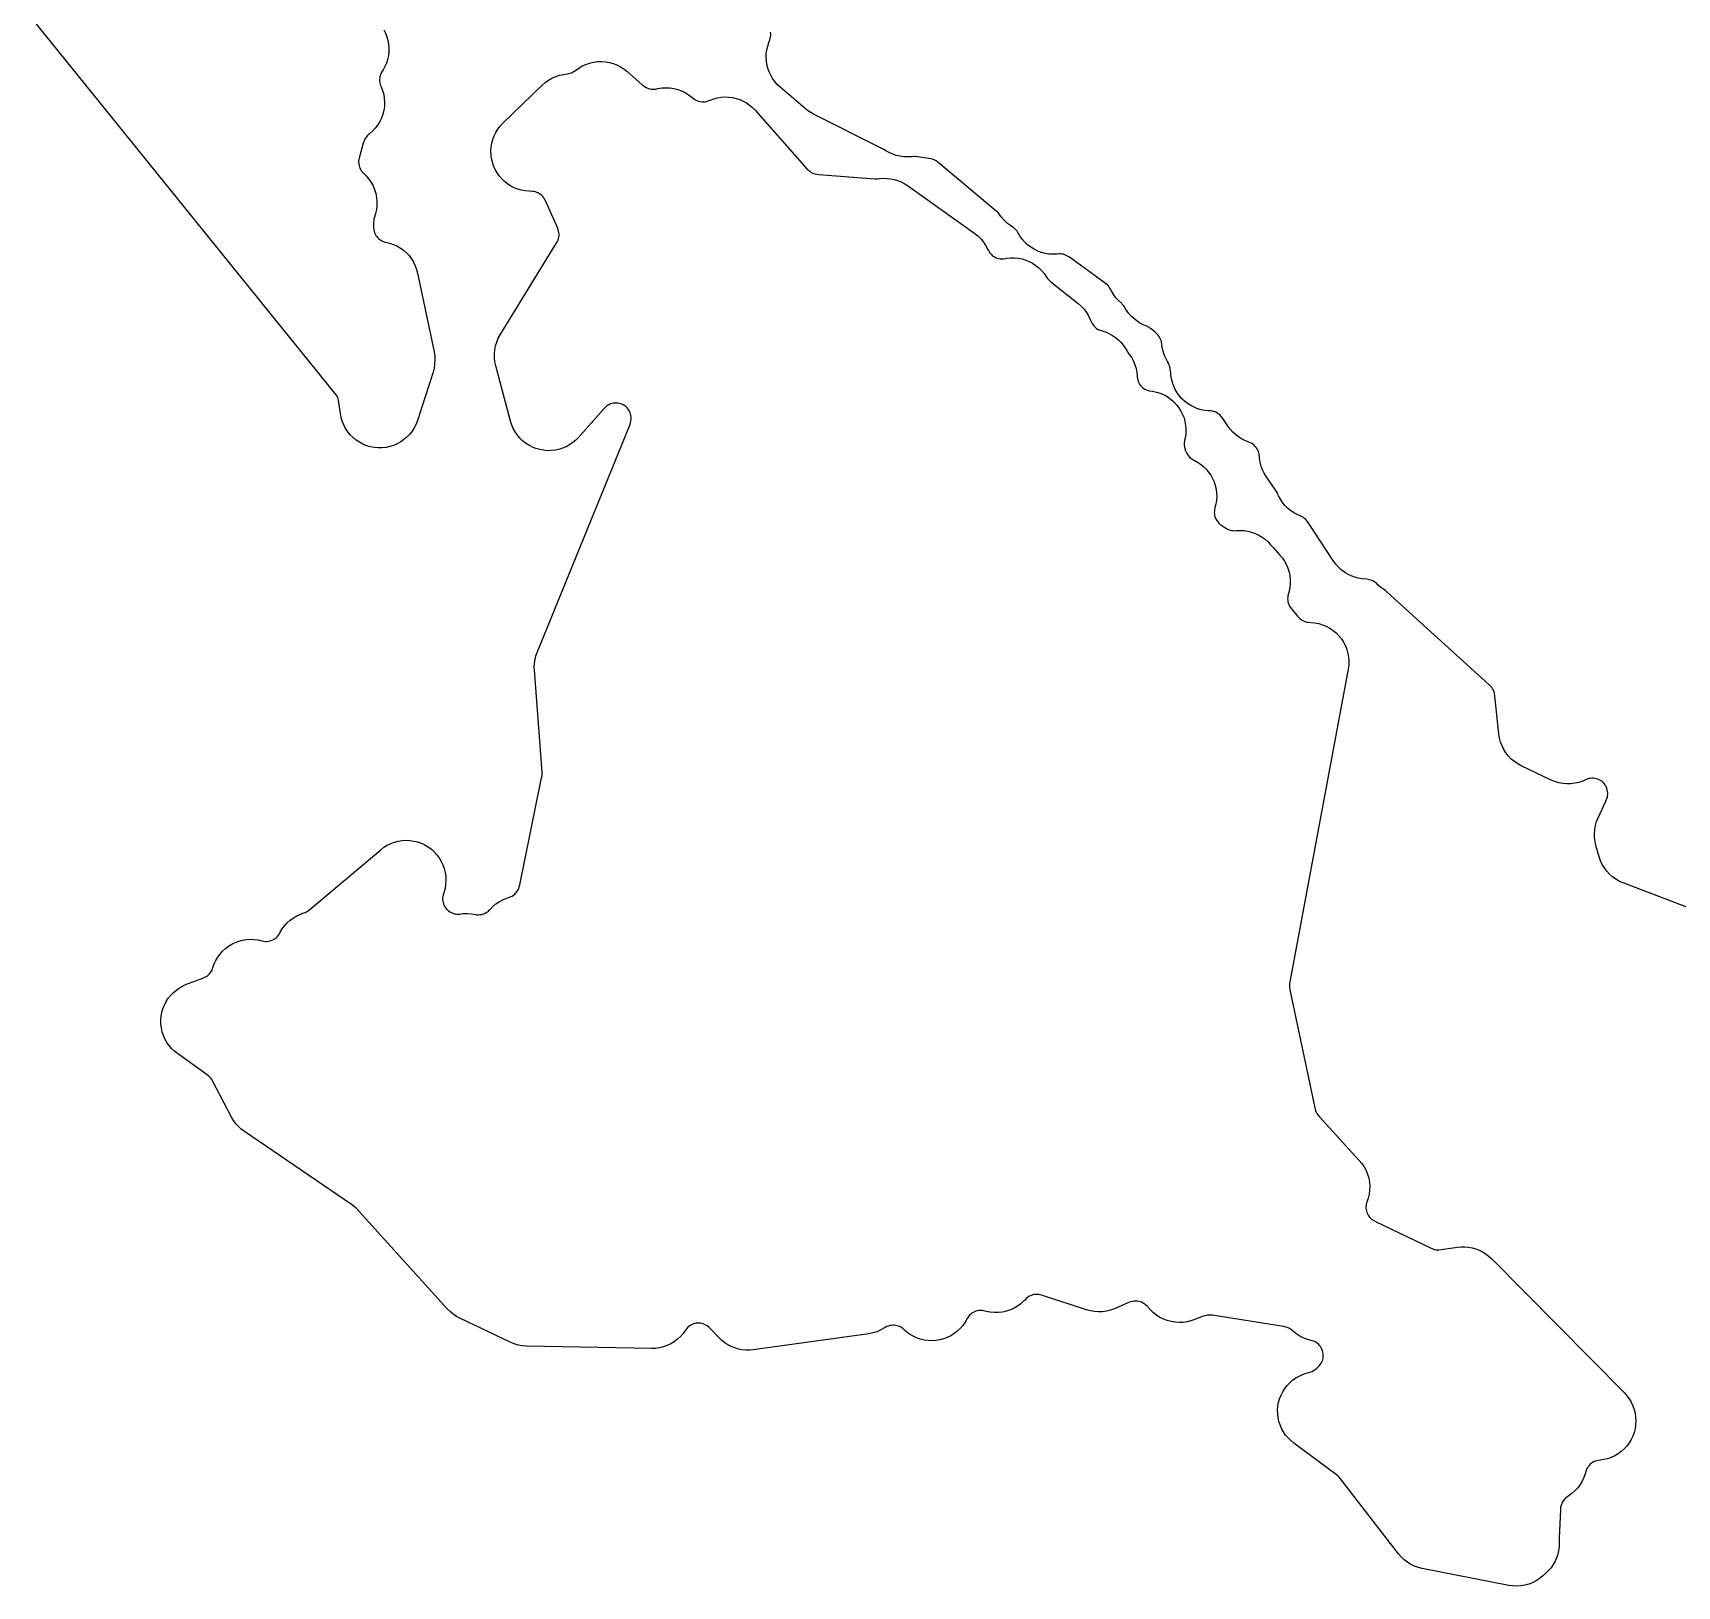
# Model space of a CAD drawing. Header units: metres. Extents: x 0 to 400, y 0 to 202.
# Drawn here: x 341.65 to 368.56, y 47.32 to 72.73 of the extents above; entities that cross this region are included whole.
import ezdxf

# ---------------------------------------------------------------- set-up
doc = ezdxf.new("R2010")
doc.units = ezdxf.units.M

msp = doc.modelspace()

# ---------------------------------------------------------------- linework, layer by layer
for points in [[(347.392, 72.7816), (347.42, 72.7256), (347.443, 72.6666), (347.46, 72.6066), (347.471, 72.5446), (347.476, 72.4826), (347.475, 72.4196), (347.467, 72.3576), (347.454, 72.2956), (347.435, 72.2366), (347.41, 72.1786), (347.38, 72.1236), (347.359, 72.0896), (347.346, 72.0626), (347.337, 72.0396), (347.33, 72.0146), (347.326, 71.9896), (347.324, 71.9676), (347.325, 71.9446), (347.328, 71.9146), (347.333, 71.8916), (347.341, 71.8676), (347.351, 71.8466), (347.374, 71.7846), (347.391, 71.7216), (347.401, 71.6576), (347.405, 71.5916), (347.402, 71.5266), (347.393, 71.4616), (347.377, 71.3976), (347.355, 71.3366), (347.326, 71.2776), (347.292, 71.2216), (347.253, 71.1696), (347.208, 71.1216), (347.159, 71.0786), (347.139, 71.0626), (347.121, 71.0456), (347.107, 71.0286), (347.091, 71.0066), (347.078, 70.9846), (347.07, 70.9646), (347.056, 70.9256), (346.994, 70.7036), (346.985, 70.6596), (346.981, 70.6326), (346.981, 70.6116), (346.982, 70.5876), (346.987, 70.5606), (346.994, 70.5366), (347.003, 70.5146), (347.016, 70.4896), (347.028, 70.4696), (347.044, 70.4506), (347.072, 70.4206), (347.106, 70.3886), (347.149, 70.3386), (347.186, 70.2836), (347.218, 70.2256), (347.243, 70.1646), (347.263, 70.1016), (347.275, 70.0366), (347.281, 69.9706), (347.281, 69.9046), (347.273, 69.8396), (347.259, 69.7746), (347.239, 69.7116), (347.232, 69.6876), (347.228, 69.6646), (347.224, 69.6216), (347.223, 69.5706), (347.224, 69.5306), (347.227, 69.5076), (347.233, 69.4826), (347.241, 69.4586), (347.251, 69.4356), (347.263, 69.4146), (347.276, 69.3966), (347.294, 69.3766), (347.313, 69.3576), (347.331, 69.3436), (347.353, 69.3306), (347.374, 69.3196), (347.396, 69.3116), (347.422, 69.3046), (347.423, 69.3046), (347.485, 69.2896), (347.546, 69.2696), (347.605, 69.2436), (347.661, 69.2116), (347.714, 69.1746), (347.762, 69.1316), (347.806, 69.0846), (347.845, 69.0336), (347.879, 68.9786), (347.908, 68.9206), (347.93, 68.8606), (347.946, 68.7976), (348.215, 67.5086), (348.226, 67.4426), (348.229, 67.3756), (348.225, 67.3086), (348.215, 67.2426), (348.198, 67.1776), (347.943, 66.3876), (347.92, 66.3266), (347.891, 66.2696), (347.857, 66.2146), (347.817, 66.1636), (347.772, 66.1166), (347.723, 66.0746), (347.67, 66.0376), (347.614, 66.0056), (347.554, 65.9806), (347.493, 65.9606), (347.43, 65.9466), (347.365, 65.9396), (347.301, 65.9386), (347.236, 65.9446), (347.173, 65.9566), (347.111, 65.9756), (347.051, 65.9996), (346.994, 66.0306), (346.94, 66.0656), (346.89, 66.1076), (346.844, 66.1526), (346.804, 66.2036), (346.768, 66.2566), (346.738, 66.3146), (346.714, 66.3746), (346.696, 66.4366), (346.684, 66.4996), (346.659, 66.6836), (346.652, 66.7196), (346.646, 66.7426), (346.638, 66.7626), (346.628, 66.7836), (346.614, 66.8066), (346.593, 66.8366), (341.65, 72.9506)], [(369.39, 58.1686), (367.675, 58.8206), (367.614, 58.8476), (367.557, 58.8806), (367.502, 58.9196), (367.452, 58.9636), (367.407, 59.0126), (367.367, 59.0666), (367.333, 59.1236), (367.305, 59.1836), (367.283, 59.2466), (367.229, 59.4336), (367.214, 59.4986), (367.206, 59.5646), (367.204, 59.6316), (367.209, 59.6976), (367.221, 59.7626), (367.24, 59.8266), (367.265, 59.8886), (367.393, 60.1616), (367.409, 60.2006), (367.416, 60.2216), (367.42, 60.2456), (367.423, 60.2736), (367.423, 60.2956), (367.421, 60.3196), (367.415, 60.3466), (367.409, 60.3696), (367.4, 60.3896), (367.389, 60.4106), (367.374, 60.4326), (367.357, 60.4536), (367.341, 60.4696), (367.324, 60.4846), (367.302, 60.4986), (367.28, 60.5106), (367.258, 60.5196), (367.237, 60.5266), (367.21, 60.5316), (367.185, 60.5346), (367.164, 60.5346), (367.136, 60.5316), (367.112, 60.5276), (367.09, 60.5216), (367.075, 60.5156), (367.071, 60.5136), (367.014, 60.4876), (366.951, 60.4666), (366.886, 60.4516), (366.819, 60.4436), (366.753, 60.4416), (366.686, 60.4476), (366.62, 60.4596), (366.556, 60.4796), (366.495, 60.5046), (366.007, 60.7376), (365.949, 60.7696), (365.894, 60.8066), (365.844, 60.8486), (365.798, 60.8966), (365.757, 60.9486), (365.722, 61.0036), (365.692, 61.0626), (365.669, 61.1246), (365.652, 61.1886), (365.642, 61.2536), (365.575, 61.8806), (365.567, 61.9246), (365.561, 61.9476), (365.551, 61.9736), (365.538, 61.9986), (365.527, 62.0176), (365.51, 62.0376), (365.477, 62.0706), (363.814, 63.5786), (363.784, 63.6036), (363.757, 63.6216), (363.709, 63.6556), (363.665, 63.6946), (363.63, 63.7296), (363.612, 63.7436), (363.591, 63.7566), (363.568, 63.7676), (363.544, 63.7766), (363.522, 63.7826), (363.48, 63.7896), (363.406, 63.7976), (363.343, 63.8076), (363.282, 63.8236), (363.223, 63.8456), (363.166, 63.8736), (363.112, 63.9066), (363.062, 63.9446), (363.016, 63.9876), (362.974, 64.0346), (362.937, 64.0856), (362.522, 64.7166), (362.499, 64.7476), (362.481, 64.7676), (362.462, 64.7846), (362.444, 64.7986), (362.422, 64.8116), (362.402, 64.8216), (362.4, 64.8226), (362.341, 64.8476), (362.286, 64.8776), (362.233, 64.9126), (362.184, 64.9526), (362.14, 64.9976), (362.1, 65.0466), (362.065, 65.0996), (362.035, 65.1556), (362.026, 65.1776), (362.01, 65.2106), (361.988, 65.2446), (361.835, 65.4686), (361.801, 65.5236), (361.773, 65.5816), (361.751, 65.6426), (361.735, 65.7056), (361.725, 65.7696), (361.724, 65.7916), (361.719, 65.8336), (361.714, 65.8576), (361.707, 65.8796), (361.697, 65.9026), (361.687, 65.9216), (361.671, 65.9446), (361.654, 65.9646), (361.637, 65.9816), (361.618, 65.9956), (361.599, 66.0086), (361.562, 66.0266), (361.485, 66.0616), (361.482, 66.0626), (361.43, 66.0886), (361.379, 66.1206), (361.331, 66.1576), (361.286, 66.1986), (361.245, 66.2436), (361.209, 66.2916), (361.121, 66.4226), (361.097, 66.4536), (361.078, 66.4736), (361.06, 66.4906), (361.042, 66.5046), (361.021, 66.5166), (360.996, 66.5276), (360.972, 66.5366), (360.953, 66.5416), (360.928, 66.5446), (360.891, 66.5466), (360.83, 66.5516), (360.769, 66.5636), (360.71, 66.5806), (360.653, 66.6036), (360.598, 66.6316), (360.546, 66.6646), (360.497, 66.7026), (360.453, 66.7446), (360.412, 66.7906), (360.376, 66.8416), (360.345, 66.8946), (360.319, 66.9506), (360.299, 67.0086), (360.284, 67.0686), (360.275, 67.1296), (360.272, 67.1646), (360.262, 67.2306), (360.254, 67.2716), (360.247, 67.2946), (360.239, 67.3156), (360.223, 67.3446), (360.218, 67.3526), (360.189, 67.4066), (360.164, 67.4626), (360.145, 67.5206), (360.131, 67.5806), (360.126, 67.6186), (360.123, 67.6406), (360.123, 67.6416), (360.119, 67.6706), (360.113, 67.6946), (360.104, 67.7206), (360.094, 67.7426), (360.081, 67.7636), (360.067, 67.7826), (360.05, 67.8006), (360.019, 67.8296), (359.95, 67.8856), (359.915, 67.9116), (359.894, 67.9246), (359.879, 67.9316), (359.877, 67.9326), (359.822, 67.9546), (359.767, 67.9826), (359.715, 68.0166), (359.667, 68.0546), (359.622, 68.0966), (359.581, 68.1426), (359.546, 68.1926), (359.522, 68.2346), (359.515, 68.2466), (359.503, 68.2646), (359.489, 68.2816), (359.472, 68.2986), (359.463, 68.3066), (359.416, 68.3486), (359.374, 68.3956), (359.337, 68.4456), (359.305, 68.4996), (359.296, 68.5186), (359.276, 68.5536), (359.265, 68.5706), (359.25, 68.5886), (359.229, 68.6086), (359.198, 68.6336), (358.614, 69.0586), (358.583, 69.0786), (358.562, 69.0896), (358.537, 69.0996), (358.514, 69.1066), (358.492, 69.1116), (358.468, 69.1136), (358.442, 69.1136), (358.411, 69.1106), (358.347, 69.1076), (358.282, 69.1116), (358.217, 69.1206), (358.155, 69.1376), (358.094, 69.1596), (358.035, 69.1886), (357.98, 69.2226), (357.929, 69.2626), (357.881, 69.3066), (357.839, 69.3566), (357.801, 69.4096), (357.789, 69.4316), (357.779, 69.4476), (357.769, 69.4656), (357.758, 69.4826), (357.743, 69.5036), (357.727, 69.5206), (357.709, 69.5366), (357.697, 69.5456), (357.688, 69.5506), (357.647, 69.5766), (357.6, 69.6126), (357.556, 69.6526), (357.555, 69.6536), (357.493, 69.7256), (357.457, 69.7736), (357.439, 69.7936), (357.411, 69.8196), (356.458, 70.6116), (356.43, 70.6336), (356.411, 70.6446), (356.389, 70.6556), (356.369, 70.6636), (356.35, 70.6696), (356.313, 70.6766), (356.129, 70.7036), (356.088, 70.7076), (356.066, 70.7076), (356.026, 70.7036), (355.964, 70.6996), (355.902, 70.7016), (355.84, 70.7106), (355.78, 70.7246), (355.721, 70.7446), (355.664, 70.7696), (355.632, 70.7886), (355.61, 70.8006), (355.609, 70.8016), (355.567, 70.8246), (354.427, 71.3986), (354.359, 71.4386), (354.296, 71.4856), (353.876, 71.8456), (353.832, 71.8876), (353.791, 71.9336), (353.755, 71.9836), (353.724, 72.0366), (353.698, 72.0926), (353.678, 72.1506), (353.663, 72.2096), (353.653, 72.2706), (353.65, 72.3316), (353.652, 72.3936), (353.661, 72.4546), (353.675, 72.5146), (353.694, 72.5726), (353.71, 72.6146), (353.718, 72.6416), (353.723, 72.6666), (353.724, 72.6896), (353.724, 72.7126), (353.721, 72.7386)]]:
    msp.add_lwpolyline(points)
msp.add_lwpolyline([(346.129, 58.3496), (346.155, 58.3656), (346.187, 58.3896), (347.343, 59.3656), (347.394, 59.4046), (347.449, 59.4386), (347.506, 59.4666), (347.567, 59.4886), (347.629, 59.5046), (347.692, 59.5146), (347.756, 59.5186), (347.821, 59.5156), (347.884, 59.5066), (347.946, 59.4916), (348.007, 59.4696), (348.065, 59.4426), (348.12, 59.4096), (348.172, 59.3716), (348.219, 59.3286), (348.263, 59.2806), (348.301, 59.2296), (348.334, 59.1736), (348.361, 59.1156), (348.382, 59.0556), (348.397, 58.9926), (348.406, 58.9296), (348.409, 58.8656), (348.405, 58.8006), (348.395, 58.7376), (348.379, 58.6756), (348.364, 58.6276), (348.358, 58.6016), (348.356, 58.5796), (348.355, 58.5526), (348.357, 58.5276), (348.362, 58.5026), (348.368, 58.4806), (348.377, 58.4596), (348.389, 58.4356), (348.404, 58.4126), (348.418, 58.3946), (348.433, 58.3796), (348.453, 58.3626), (348.474, 58.3476), (348.498, 58.3356), (348.52, 58.3256), (348.543, 58.3186), (348.564, 58.3136), (348.589, 58.3116), (348.619, 58.3106), (348.645, 58.3126), (348.685, 58.3196), (348.756, 58.3226), (348.827, 58.3186), (348.898, 58.3056), (348.905, 58.3046), (348.926, 58.3016), (348.947, 58.3016), (348.971, 58.3036), (348.997, 58.3076), (349.019, 58.3136), (349.042, 58.3226), (349.068, 58.3356), (349.088, 58.3476), (349.105, 58.3606), (349.124, 58.3796), (349.131, 58.3876), (349.177, 58.4346), (349.228, 58.4776), (349.283, 58.5146), (349.341, 58.5456), (349.402, 58.5716), (349.437, 58.5836), (349.474, 58.5986), (349.492, 58.6076), (349.513, 58.6216), (349.535, 58.6386), (349.55, 58.6516), (349.566, 58.6706), (349.581, 58.6916), (349.59, 58.7066), (349.601, 58.7296), (349.61, 58.7556), (349.619, 58.7916), (349.976, 60.5386), (349.982, 60.5746), (349.983, 60.5956), (349.982, 60.6336), (349.857, 62.3006), (349.855, 62.3596), (349.859, 62.4196), (349.868, 62.4786), (349.883, 62.5366), (349.903, 62.5926), (351.417, 66.3096), (351.43, 66.3486), (351.437, 66.3756), (351.44, 66.3976), (351.441, 66.4216), (351.44, 66.4456), (351.437, 66.4676), (351.43, 66.4946), (351.422, 66.5176), (351.413, 66.5376), (351.4, 66.5586), (351.387, 66.5766), (351.368, 66.5986), (351.351, 66.6146), (351.335, 66.6266), (351.311, 66.6416), (351.289, 66.6526), (351.267, 66.6606), (351.247, 66.6666), (351.221, 66.6706), (351.193, 66.6726), (351.174, 66.6726), (351.147, 66.6686), (351.123, 66.6636), (351.104, 66.6576), (351.079, 66.6466), (351.056, 66.6336), (351.037, 66.6216), (351.019, 66.6066), (350.991, 66.5766), (350.578, 66.1116), (350.533, 66.0666), (350.485, 66.0256), (350.432, 65.9896), (350.377, 65.9586), (350.319, 65.9346), (350.258, 65.9146), (350.196, 65.9016), (350.133, 65.8946), (350.069, 65.8936), (350.006, 65.8996), (349.944, 65.9106), (349.883, 65.9286), (349.824, 65.9516), (349.768, 65.9816), (349.714, 66.0156), (349.665, 66.0556), (349.619, 66.0996), (349.578, 66.1476), (349.542, 66.2006), (349.512, 66.2556), (349.486, 66.3136), (349.467, 66.3746), (349.224, 67.2836), (349.21, 67.3476), (349.203, 67.4126), (349.203, 67.4786), (349.209, 67.5446), (349.222, 67.6086), (349.241, 67.6716), (349.266, 67.7326), (349.298, 67.7896), (350.216, 69.2846), (350.234, 69.3166), (350.244, 69.3406), (350.252, 69.3656), (350.257, 69.3866), (350.26, 69.4146), (350.26, 69.4376), (350.259, 69.4586), (350.254, 69.4846), (350.247, 69.5096), (350.233, 69.5456), (350.042, 69.9726), (350.024, 70.0086), (350.01, 70.0306), (349.994, 70.0516), (349.977, 70.0696), (349.962, 70.0816), (349.94, 70.0976), (349.916, 70.1116), (349.898, 70.1196), (349.875, 70.1266), (349.848, 70.1326), (349.824, 70.1356), (349.771, 70.1376), (349.708, 70.1436), (349.646, 70.1546), (349.585, 70.1726), (349.527, 70.1956), (349.471, 70.2236), (349.418, 70.2576), (349.368, 70.2966), (349.323, 70.3406), (349.282, 70.3886), (349.246, 70.4396), (349.215, 70.4946), (349.189, 70.5526), (349.17, 70.6126), (349.156, 70.6736), (349.148, 70.7366), (349.146, 70.7996), (349.151, 70.8616), (349.161, 70.9246), (349.177, 70.9846), (349.2, 71.0436), (349.228, 71.1006), (349.261, 71.1536), (349.299, 71.2036), (349.342, 71.2496), (349.983, 71.8736), (350.033, 71.9176), (350.087, 71.9566), (350.145, 71.9886), (350.206, 72.0156), (350.269, 72.0356), (350.334, 72.0496), (350.395, 72.0596), (350.436, 72.0676), (350.462, 72.0756), (350.483, 72.0846), (350.504, 72.0966), (350.528, 72.1126), (350.532, 72.1156), (350.584, 72.1546), (350.64, 72.1876), (350.699, 72.2146), (350.761, 72.2366), (350.825, 72.2516), (350.889, 72.2606), (350.954, 72.2626), (351.02, 72.2576), (351.084, 72.2466), (351.147, 72.2296), (351.208, 72.2056), (351.266, 72.1766), (351.321, 72.1416), (351.372, 72.1006), (351.621, 71.8806), (351.653, 71.8556), (351.674, 71.8416), (351.697, 71.8306), (351.722, 71.8206), (351.743, 71.8146), (351.767, 71.8096), (351.792, 71.8076), (351.817, 71.8086), (351.842, 71.8106), (351.879, 71.8186), (351.944, 71.8286), (352.01, 71.8326), (352.075, 71.8296), (352.14, 71.8196), (352.204, 71.8036), (352.265, 71.7806), (352.324, 71.7526), (352.38, 71.7176), (352.432, 71.6776), (352.461, 71.6536), (352.481, 71.6396), (352.504, 71.6266), (352.528, 71.6166), (352.549, 71.6096), (352.576, 71.6046), (352.601, 71.6016), (352.626, 71.6016), (352.65, 71.6036), (352.674, 71.6086), (352.701, 71.6166), (352.735, 71.6306), (352.793, 71.6516), (352.853, 71.6676), (352.914, 71.6766), (352.976, 71.6806), (353.037, 71.6786), (353.098, 71.6706), (353.159, 71.6566), (353.217, 71.6376), (353.274, 71.6126), (353.327, 71.5826), (353.378, 71.5466), (353.425, 71.5076), (353.468, 71.4636), (354.318, 70.5076), (354.347, 70.4786), (354.362, 70.4646), (354.382, 70.4516), (354.403, 70.4396), (354.424, 70.4306), (354.45, 70.4216), (354.475, 70.4166), (354.513, 70.4116), (355.431, 70.3426), (355.47, 70.3426), (355.5, 70.3446), (355.505, 70.3456), (355.565, 70.3506), (355.625, 70.3496), (355.685, 70.3426), (355.744, 70.3306), (355.802, 70.3136), (355.857, 70.2906), (355.911, 70.2636), (355.961, 70.2306), (357.064, 69.4466), (357.118, 69.4046), (357.166, 69.3566), (357.209, 69.3046), (357.247, 69.2476), (357.278, 69.1876), (357.287, 69.1686), (357.301, 69.1446), (357.313, 69.1286), (357.33, 69.1086), (357.351, 69.0886), (357.366, 69.0766), (357.388, 69.0636), (357.413, 69.0506), (357.434, 69.0436), (357.457, 69.0376), (357.482, 69.0326), (357.507, 69.0316), (357.53, 69.0326), (357.567, 69.0376), (357.588, 69.0416), (357.651, 69.0476), (357.713, 69.0476), (357.776, 69.0416), (357.838, 69.0306), (357.898, 69.0126), (357.956, 68.9886), (358.011, 68.9596), (358.064, 68.9256), (358.113, 68.8866), (358.158, 68.8426), (358.198, 68.7946), (358.234, 68.7436), (358.25, 68.7176), (358.265, 68.6986), (358.279, 68.6826), (358.309, 68.6566), (358.758, 68.3016), (358.807, 68.2576), (358.852, 68.2096), (358.892, 68.1566), (358.926, 68.1006), (358.954, 68.0416), (358.972, 67.9966), (358.985, 67.9736), (359, 67.9506), (359.015, 67.9316), (359.032, 67.9146), (359.052, 67.8986), (359.074, 67.8836), (359.094, 67.8726), (359.114, 67.8646), (359.155, 67.8526), (359.212, 67.8326), (359.267, 67.8076), (359.32, 67.7776), (359.369, 67.7436), (359.415, 67.7046), (359.457, 67.6616), (359.495, 67.6146), (359.529, 67.5636), (359.555, 67.5206), (359.581, 67.4846), (359.587, 67.4766), (359.598, 67.4636), (359.632, 67.4116), (359.662, 67.3556), (359.685, 67.2966), (359.703, 67.2366), (359.715, 67.1746), (359.721, 67.1116), (359.722, 67.0976), (359.725, 67.0736), (359.731, 67.0516), (359.74, 67.0236), (359.749, 67.0046), (359.761, 66.9846), (359.778, 66.9616), (359.792, 66.9446), (359.811, 66.9276), (359.83, 66.9136), (359.848, 66.9026), (359.872, 66.8906), (359.899, 66.8806), (359.919, 66.8746), (359.972, 66.8666), (359.972, 66.8656), (359.996, 66.8626), (360.057, 66.8476), (360.116, 66.8266), (360.173, 66.8006), (360.226, 66.7686), (360.277, 66.7326), (360.324, 66.6906), (360.367, 66.6456), (360.405, 66.5956), (360.438, 66.5426), (360.465, 66.4866), (360.488, 66.4286), (360.504, 66.3686), (360.515, 66.3066), (360.52, 66.2446), (360.518, 66.1816), (360.511, 66.1196), (360.498, 66.0586), (360.495, 66.0496), (360.492, 66.0286), (360.491, 66.0036), (360.491, 65.9776), (360.494, 65.9566), (360.501, 65.9306), (360.514, 65.8906), (360.515, 65.8886), (360.534, 65.8486), (360.545, 65.8296), (360.559, 65.8106), (360.579, 65.7876), (360.598, 65.7696), (360.615, 65.7576), (360.637, 65.7446), (360.654, 65.7366), (360.708, 65.7076), (360.759, 65.6736), (360.807, 65.6346), (360.851, 65.5916), (360.89, 65.5446), (360.925, 65.4936), (360.955, 65.4406), (360.98, 65.3836), (360.999, 65.3256), (361.013, 65.2656), (361.021, 65.2046), (361.023, 65.1426), (361.019, 65.0816), (361.01, 65.0206), (361, 64.9836), (360.999, 64.9776), (360.994, 64.9606), (360.988, 64.9346), (360.985, 64.9116), (360.984, 64.8846), (360.985, 64.8606), (360.989, 64.8366), (360.994, 64.8166), (361.004, 64.7896), (361.014, 64.7686), (361.025, 64.7496), (361.042, 64.7276), (361.058, 64.7096), (361.076, 64.6936), (361.108, 64.6696), (361.156, 64.6366), (361.191, 64.6156), (361.217, 64.6036), (361.242, 64.5936), (361.262, 64.5886), (361.286, 64.5856), (361.313, 64.5846), (361.343, 64.5856), (361.373, 64.5866), (361.406, 64.5886), (361.469, 64.5856), (361.532, 64.5766), (361.593, 64.5616), (361.653, 64.5406), (361.71, 64.5136), (361.765, 64.4806), (361.816, 64.4436), (361.863, 64.4016), (361.906, 64.3546), (361.94, 64.3136), (362.057, 64.1846), (362.098, 64.1356), (362.133, 64.0836), (362.163, 64.0276), (362.188, 63.9696), (362.207, 63.9086), (362.219, 63.8466), (362.226, 63.7836), (362.226, 63.7206), (362.221, 63.6576), (362.209, 63.5956), (362.197, 63.5546), (362.189, 63.5206), (362.185, 63.4936), (362.184, 63.4686), (362.185, 63.4466), (362.189, 63.4216), (362.196, 63.3956), (362.204, 63.3726), (362.214, 63.3506), (362.226, 63.3326), (362.251, 63.2996), (362.345, 63.1856), (362.372, 63.1566), (362.388, 63.1426), (362.409, 63.1276), (362.434, 63.1126), (362.456, 63.1016), (362.476, 63.0946), (362.499, 63.0886), (362.523, 63.0856), (362.564, 63.0836), (362.629, 63.0776), (362.693, 63.0656), (362.756, 63.0466), (362.816, 63.0216), (362.873, 62.9906), (362.927, 62.9536), (362.977, 62.9116), (363.023, 62.8656), (363.064, 62.8146), (363.099, 62.7596), (363.129, 62.7006), (363.152, 62.6406), (363.17, 62.5776), (363.18, 62.5126), (363.185, 62.4476), (363.183, 62.3826), (363.174, 62.3176), (362.22, 57.2026), (362.214, 57.1646), (362.214, 57.1386), (362.215, 57.1136), (362.221, 57.0746), (362.627, 55.1406), (362.639, 55.0986), (362.649, 55.0726), (362.661, 55.0486), (362.676, 55.0266), (362.704, 54.9926), (363.356, 54.2816), (363.399, 54.2306), (363.436, 54.1756), (363.467, 54.1166), (363.491, 54.0556), (363.51, 53.9916), (363.522, 53.9256), (363.527, 53.8596), (363.525, 53.7936), (363.517, 53.7276), (363.501, 53.6626), (363.48, 53.6006), (363.478, 53.5956), (363.471, 53.5736), (363.467, 53.5516), (363.465, 53.5286), (363.466, 53.5006), (363.468, 53.4776), (363.473, 53.4526), (363.48, 53.4296), (363.489, 53.4086), (363.5, 53.3876), (363.513, 53.3686), (363.531, 53.3466), (363.548, 53.3296), (363.564, 53.3166), (363.585, 53.3016), (363.62, 53.2826), (364.522, 52.8496), (364.56, 52.8336), (364.584, 52.8266), (364.61, 52.8206), (364.634, 52.8186), (364.657, 52.8186), (364.699, 52.8226), (364.962, 52.8616), (365.023, 52.8676), (365.084, 52.8676), (365.144, 52.8626), (365.204, 52.8516), (365.262, 52.8356), (365.319, 52.8136), (365.373, 52.7866), (365.425, 52.7546), (365.473, 52.7176), (365.518, 52.6766), (367.695, 50.4776), (367.737, 50.4306), (367.774, 50.3786), (367.807, 50.3246), (367.834, 50.2666), (367.855, 50.2066), (367.87, 50.1456), (367.879, 50.0826), (367.882, 50.0186), (367.879, 49.9556), (367.869, 49.8926), (367.853, 49.8316), (367.832, 49.7716), (367.805, 49.7146), (367.772, 49.6596), (367.734, 49.6086), (367.691, 49.5626), (367.644, 49.5196), (367.593, 49.4816), (367.538, 49.4496), (367.481, 49.4226), (367.421, 49.4016), (367.359, 49.3856), (367.296, 49.3766), (367.265, 49.3736), (367.241, 49.3686), (367.222, 49.3626), (367.198, 49.3536), (367.175, 49.3406), (367.156, 49.3276), (367.135, 49.3106), (367.116, 49.2916), (367.103, 49.2746), (367.089, 49.2536), (367.076, 49.2296), (367.068, 49.2096), (367.052, 49.1546), (367.031, 49.0936), (367.004, 49.0346), (366.971, 48.9786), (366.933, 48.9266), (366.889, 48.8786), (366.841, 48.8346), (366.789, 48.7966), (366.748, 48.7686), (366.731, 48.7546), (366.713, 48.7366), (366.699, 48.7186), (366.685, 48.6986), (366.672, 48.6736), (366.663, 48.6526), (366.655, 48.6266), (366.651, 48.6066), (366.648, 48.5666), (366.626, 48.1046), (366.627, 48.0396), (366.628, 48.0216), (366.626, 47.9596), (366.618, 47.8976), (366.604, 47.8376), (366.585, 47.7786), (366.56, 47.7226), (366.53, 47.6686), (366.494, 47.6176), (366.454, 47.5696), (366.41, 47.5266), (366.357, 47.4796), (366.305, 47.4386), (366.25, 47.4026), (366.191, 47.3726), (366.129, 47.3486), (366.066, 47.3316), (366, 47.3206), (365.934, 47.3166), (365.868, 47.3196), (365.803, 47.3286), (364.388, 47.6046), (364.323, 47.6206), (364.261, 47.6436), (364.201, 47.6726), (364.144, 47.7076), (364.091, 47.7476), (364.043, 47.7936), (363.999, 47.8446), (363.051, 49.0716), (363.028, 49.0986), (363.01, 49.1166), (362.978, 49.1426), (362.283, 49.6566), (362.234, 49.6966), (362.19, 49.7406), (362.15, 49.7886), (362.115, 49.8396), (362.085, 49.8946), (362.06, 49.9526), (362.042, 50.0116), (362.028, 50.0736), (362.021, 50.1356), (362.02, 50.1976), (362.025, 50.2606), (362.036, 50.3216), (362.053, 50.3816), (362.076, 50.4406), (362.104, 50.4956), (362.137, 50.5486), (362.175, 50.5986), (362.218, 50.6436), (362.265, 50.6856), (362.316, 50.7216), (362.37, 50.7526), (362.427, 50.7786), (362.486, 50.7996), (362.531, 50.8106), (362.563, 50.8206), (362.587, 50.8296), (362.609, 50.8416), (362.63, 50.8556), (362.662, 50.8826), (362.675, 50.8936), (362.702, 50.9206), (362.718, 50.9416), (362.734, 50.9636), (362.743, 50.9806), (362.752, 51.0036), (362.759, 51.0266), (362.764, 51.0476), (362.766, 51.0746), (362.767, 51.1016), (362.765, 51.1246), (362.761, 51.1456), (362.754, 51.1686), (362.744, 51.1936), (362.733, 51.2156), (362.72, 51.2366), (362.706, 51.2546), (362.692, 51.2696), (362.672, 51.2866), (362.649, 51.3026), (362.632, 51.3126), (362.61, 51.3226), (362.583, 51.3316), (362.554, 51.3386), (362.495, 51.3556), (362.438, 51.3786), (362.384, 51.4066), (362.333, 51.4386), (362.284, 51.4766), (362.242, 51.5126), (362.222, 51.5266), (362.202, 51.5376), (362.179, 51.5466), (362.154, 51.5546), (362.116, 51.5626), (360.949, 51.7476), (360.91, 51.7516), (360.888, 51.7516), (360.866, 51.7506), (360.845, 51.7466), (360.822, 51.7406), (360.785, 51.7276), (360.663, 51.6776), (360.602, 51.6556), (360.538, 51.6406), (360.473, 51.6316), (360.408, 51.6286), (360.342, 51.6326), (360.278, 51.6436), (360.215, 51.6606), (360.154, 51.6846), (360.095, 51.7136), (360.04, 51.7486), (359.989, 51.7896), (359.942, 51.8356), (359.888, 51.8936), (359.859, 51.9206), (359.841, 51.9346), (359.82, 51.9476), (359.794, 51.9596), (359.77, 51.9686), (359.746, 51.9756), (359.719, 51.9796), (359.696, 51.9806), (359.669, 51.9796), (359.643, 51.9756), (359.621, 51.9696), (359.58, 51.9546), (359.348, 51.8556), (359.286, 51.8326), (359.221, 51.8166), (359.155, 51.8066), (359.088, 51.8036), (359.021, 51.8076), (358.956, 51.8186), (358.891, 51.8366), (358.172, 52.0736), (358.133, 52.0846), (358.111, 52.0886), (358.089, 52.0896), (358.066, 52.0896), (358.041, 52.0866), (358.016, 52.0816), (357.99, 52.0736), (357.971, 52.0656), (357.95, 52.0536), (357.927, 52.0386), (357.912, 52.0256), (357.875, 51.9886), (357.871, 51.9846), (357.868, 51.9816), (357.819, 51.9366), (357.765, 51.8976), (357.707, 51.8636), (357.646, 51.8366), (357.583, 51.8156), (357.518, 51.8006), (357.452, 51.7926), (357.385, 51.7916), (357.318, 51.7986), (357.253, 51.8106), (357.207, 51.8226), (357.184, 51.8256), (357.156, 51.8266), (357.132, 51.8256), (357.109, 51.8216), (357.083, 51.8146), (357.062, 51.8066), (357.04, 51.7956), (357.015, 51.7806), (356.998, 51.7676), (356.98, 51.7506), (356.961, 51.7296), (356.949, 51.7116), (356.937, 51.6916), (356.936, 51.6896), (356.928, 51.6756), (356.921, 51.6636), (356.904, 51.6336), (356.867, 51.5806), (356.825, 51.5316), (356.778, 51.4876), (356.727, 51.4486), (356.672, 51.4136), (356.614, 51.3856), (356.554, 51.3626), (356.492, 51.3456), (356.428, 51.3356), (356.363, 51.3316), (356.299, 51.3346), (356.235, 51.3426), (356.172, 51.3586), (356.111, 51.3796), (356.053, 51.4066), (355.998, 51.4396), (355.946, 51.4786), (355.926, 51.4956), (355.884, 51.5326), (355.864, 51.5466), (355.843, 51.5576), (355.818, 51.5686), (355.794, 51.5766), (355.772, 51.5816), (355.745, 51.5846), (355.722, 51.5846), (355.698, 51.5826), (355.673, 51.5786), (355.65, 51.5716), (355.625, 51.5616), (355.6, 51.5486), (355.589, 51.5416), (355.528, 51.5076), (355.464, 51.4796), (355.398, 51.4596), (355.33, 51.4456), (353.44, 51.1816), (353.378, 51.1766), (353.317, 51.1766), (353.255, 51.1826), (353.195, 51.1946), (353.135, 51.2126), (353.078, 51.2356), (353.024, 51.2636), (352.972, 51.2976), (352.924, 51.3356), (352.879, 51.3786), (352.736, 51.5306), (352.708, 51.5566), (352.686, 51.5736), (352.663, 51.5886), (352.643, 51.5986), (352.62, 51.6076), (352.598, 51.6136), (352.573, 51.6176), (352.547, 51.6196), (352.525, 51.6196), (352.499, 51.6166), (352.476, 51.6116), (352.45, 51.6026), (352.428, 51.5926), (352.407, 51.5816), (352.387, 51.5666), (352.37, 51.5516), (352.35, 51.5316), (352.334, 51.5116), (352.329, 51.5036), (352.291, 51.4496), (352.247, 51.4006), (352.198, 51.3556), (352.146, 51.3156), (352.089, 51.2816), (352.029, 51.2536), (351.967, 51.2316), (351.903, 51.2156), (351.837, 51.2066), (351.771, 51.2046), (349.728, 51.2426), (349.659, 51.2476), (349.591, 51.2596), (349.524, 51.2796), (349.46, 51.3066), (348.637, 51.7006), (348.582, 51.7296), (348.53, 51.7646), (348.482, 51.8046), (348.437, 51.8486), (346.94, 53.4976), (346.904, 53.5316), (346.865, 53.5616), (345.112, 54.7536), (345.061, 54.7916), (345.014, 54.8356), (344.972, 54.8826), (344.934, 54.9346), (344.902, 54.9886), (344.597, 55.5716), (344.577, 55.6056), (344.565, 55.6226), (344.551, 55.6386), (344.531, 55.6576), (344.501, 55.6816), (344.015, 56.0286), (343.965, 56.0676), (343.919, 56.1126), (343.878, 56.1606), (343.842, 56.2126), (343.811, 56.2686), (343.786, 56.3266), (343.766, 56.3876), (343.753, 56.4496), (343.745, 56.5126), (343.744, 56.5766), (343.75, 56.6406), (343.761, 56.7026), (343.778, 56.7636), (343.802, 56.8236), (343.831, 56.8796), (343.865, 56.9336), (343.905, 56.9836), (343.949, 57.0286), (343.998, 57.0696), (344.05, 57.1066), (344.106, 57.1366), (344.164, 57.1626), (344.43, 57.2616), (344.466, 57.2776), (344.488, 57.2896), (344.508, 57.3026), (344.523, 57.3156), (344.541, 57.3346), (344.559, 57.3556), (344.572, 57.3756), (344.583, 57.3956), (344.59, 57.4136), (344.597, 57.4356), (344.618, 57.4956), (344.644, 57.5526), (344.676, 57.6076), (344.713, 57.6586), (344.755, 57.7056), (344.802, 57.7486), (344.852, 57.7866), (344.906, 57.8196), (344.963, 57.8476), (345.022, 57.8696), (345.083, 57.8856), (345.146, 57.8956), (345.209, 57.8996), (345.272, 57.8976), (345.334, 57.8886), (345.396, 57.8746), (345.401, 57.8736), (345.432, 57.8666), (345.454, 57.8646), (345.477, 57.8646), (345.504, 57.8676), (345.529, 57.8726), (345.552, 57.8796), (345.575, 57.8886), (345.598, 57.9016), (345.617, 57.9136), (345.635, 57.9286), (345.654, 57.9476), (345.669, 57.9666), (345.684, 57.9896), (345.698, 58.0156), (345.732, 58.0716), (345.771, 58.1226), (345.814, 58.1706), (345.863, 58.2136), (345.915, 58.2516), (345.971, 58.2836), (346.03, 58.3106), (346.054, 58.3186), (346.054, 58.3196), (346.106, 58.3386), (346.129, 58.3496)], close=True)

doc.saveas('drawing.dxf')
